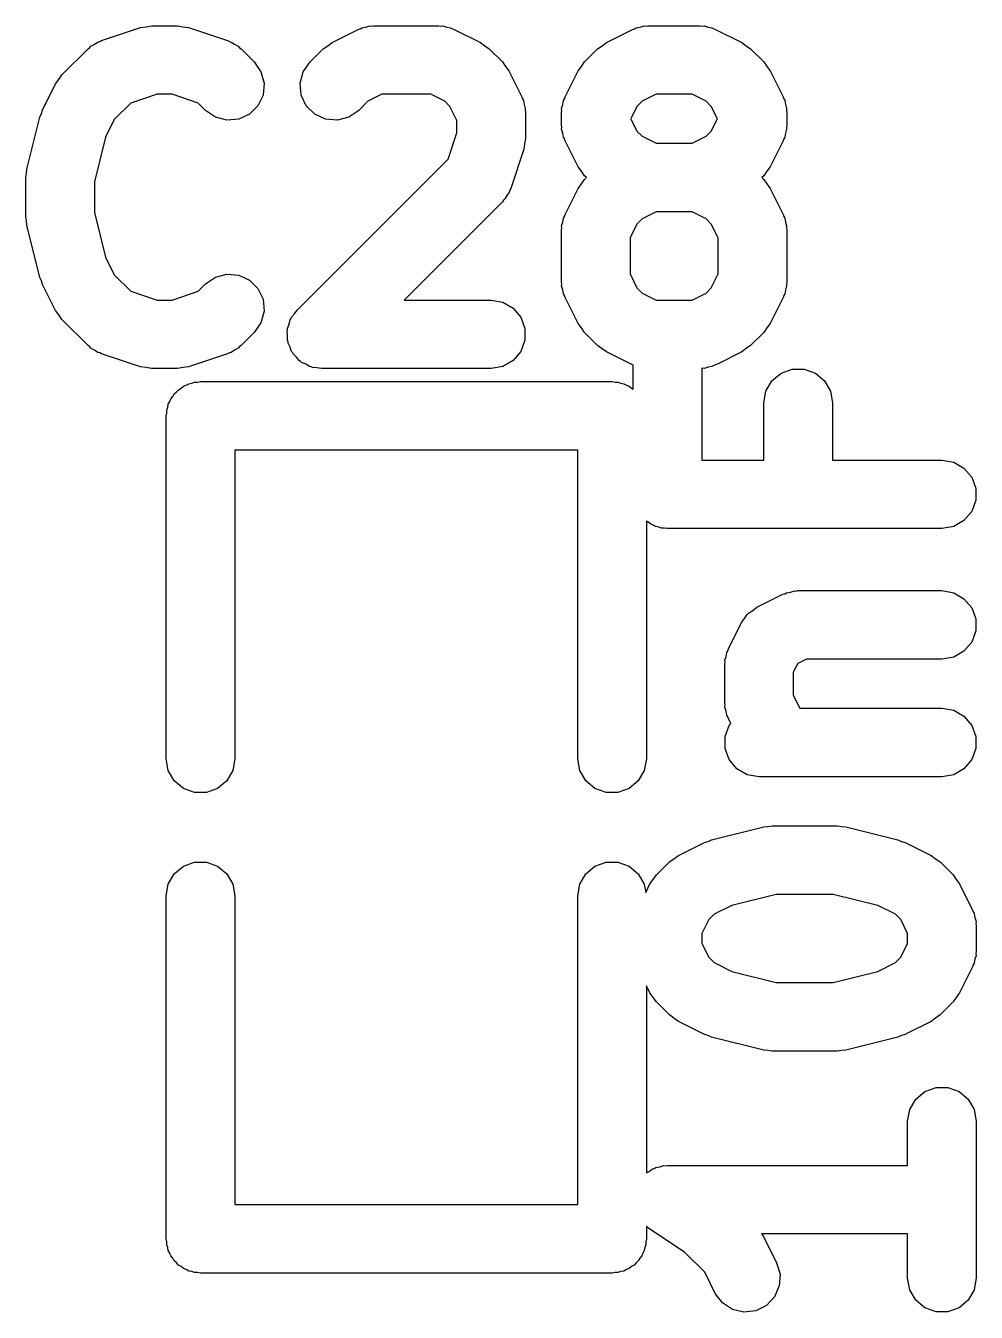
# Model space of a CAD drawing. Extents: x 51 to 137, y -158 to -25.
# Drawn here: x 87.814 to 89.574, y -50.819 to -48.437 of the extents above; entities that cross this region are included whole.
import ezdxf

# ---------------------------------------------------------------- set-up
doc = ezdxf.new("R2010")
doc.units = 0
doc.header["$MEASUREMENT"] = 0
doc.layers.add('BLACK', color=7, linetype='CONTINUOUS')

msp = doc.modelspace()

# ---------------------------------------------------------------- linework, layer by layer
at = {"layer": 'Black'}
for p, q in [((87.9546, -48.464), (88.0272, -48.4398)), ((88.0272, -48.4398), (88.0373, -48.4383)), ((88.0373, -48.4383), (88.0473, -48.4365)), ((88.0473, -48.4365), (88.0957, -48.4365)), ((88.0957, -48.4365), (88.1057, -48.4383)), ((88.1057, -48.4383), (88.1157, -48.4398)), ((88.1157, -48.4398), (88.1883, -48.464)), ((88.4368, -48.4403), (88.4441, -48.439)), ((88.4441, -48.439), (88.4513, -48.4369)), ((88.4513, -48.4369), (88.4549, -48.4371)), ((88.4549, -48.4371), (88.4585, -48.4365)), ((88.4585, -48.4365), (88.5795, -48.4365)), ((88.5795, -48.4365), (88.5831, -48.4371)), ((88.5831, -48.4371), (88.5867, -48.4369)), ((88.5867, -48.4369), (88.5939, -48.439)), ((88.5939, -48.439), (88.6012, -48.4403)), ((88.9448, -48.4403), (88.9521, -48.439)), ((88.9521, -48.439), (88.9593, -48.4369)), ((88.9593, -48.4369), (88.9629, -48.4371)), ((88.9629, -48.4371), (88.9665, -48.4365)), ((88.9665, -48.4365), (89.0633, -48.4365)), ((89.0633, -48.4365), (89.0669, -48.4371)), ((89.0669, -48.4371), (89.0705, -48.4369)), ((89.0705, -48.4369), (89.0777, -48.439)), ((89.0777, -48.439), (89.085, -48.4403)), ((87.9514, -48.4657), (87.9546, -48.464)), ((88.1883, -48.464), (88.1915, -48.4657)), ((88.3817, -48.4674), (88.4301, -48.4432)), ((88.4301, -48.4432), (88.4336, -48.4422)), ((88.4336, -48.4422), (88.4368, -48.4403)), ((88.6012, -48.4403), (88.6044, -48.4422)), ((88.6044, -48.4422), (88.6079, -48.4432)), ((88.6079, -48.4432), (88.6563, -48.4674)), ((88.8897, -48.4674), (88.9381, -48.4432)), ((88.9381, -48.4432), (88.9416, -48.4422)), ((88.9416, -48.4422), (88.9448, -48.4403)), ((89.085, -48.4403), (89.0882, -48.4422)), ((89.0882, -48.4422), (89.0917, -48.4432)), ((89.0917, -48.4432), (89.1401, -48.4674)), ((87.8814, -48.5277), (87.9298, -48.4793)), ((87.9298, -48.4793), (87.9328, -48.4772)), ((87.9328, -48.4772), (87.9352, -48.4745)), ((87.9352, -48.4745), (87.9418, -48.4709)), ((87.9418, -48.4709), (87.9479, -48.4667)), ((87.9479, -48.4667), (87.9514, -48.4657)), ((88.1915, -48.4657), (88.1951, -48.4667)), ((88.1951, -48.4667), (88.2012, -48.4709)), ((88.2012, -48.4709), (88.2077, -48.4745)), ((88.2077, -48.4745), (88.2101, -48.4772)), ((88.2101, -48.4772), (88.2131, -48.4793)), ((88.2131, -48.4793), (88.2373, -48.5035)), ((88.3411, -48.5035), (88.3652, -48.4793)), ((88.3652, -48.4793), (88.3736, -48.4735)), ((88.3736, -48.4735), (88.3817, -48.4674)), ((88.6563, -48.4674), (88.6644, -48.4735)), ((88.6644, -48.4735), (88.6728, -48.4793)), ((88.6728, -48.4793), (88.6969, -48.5035)), ((88.8491, -48.5035), (88.8732, -48.4793)), ((88.8732, -48.4793), (88.8816, -48.4735)), ((88.8816, -48.4735), (88.8897, -48.4674)), ((89.1401, -48.4674), (89.1482, -48.4735)), ((89.1482, -48.4735), (89.1566, -48.4793)), ((89.1566, -48.4793), (89.1808, -48.5035)), ((88.2373, -48.5035), (88.25, -48.5216)), ((88.3284, -48.5216), (88.3411, -48.5035)), ((88.6969, -48.5035), (88.7028, -48.5118)), ((88.8432, -48.5118), (88.8491, -48.5035)), ((89.1808, -48.5035), (89.1866, -48.5118)), ((87.8756, -48.536), (87.8814, -48.5277)), ((88.25, -48.5216), (88.2557, -48.5429)), ((88.3227, -48.5429), (88.3284, -48.5216)), ((88.7028, -48.5118), (88.7088, -48.52)), ((88.7088, -48.52), (88.733, -48.5684)), ((88.813, -48.5684), (88.8372, -48.52)), ((88.8372, -48.52), (88.8432, -48.5118)), ((89.1866, -48.5118), (89.1927, -48.52)), ((89.1927, -48.52), (89.2168, -48.5684)), ((87.8453, -48.5926), (87.8695, -48.5442)), ((87.8695, -48.5442), (87.8756, -48.536)), ((88.2557, -48.5429), (88.2538, -48.5648)), ((88.3246, -48.5648), (88.3227, -48.5429)), ((88.009, -48.5797), (87.9785, -48.6102)), ((88.0576, -48.5635), (88.009, -48.5797)), ((88.0854, -48.5635), (88.0576, -48.5635)), ((88.1339, -48.5797), (88.0854, -48.5635)), ((88.1475, -48.5933), (88.1339, -48.5797)), ((88.2538, -48.5648), (88.2444, -48.5848)), ((88.3339, -48.5848), (88.3246, -48.5648)), ((88.4478, -48.5764), (88.4309, -48.5933)), ((88.4735, -48.5635), (88.4478, -48.5764)), ((88.5645, -48.5635), (88.4735, -48.5635)), ((88.5902, -48.5764), (88.5645, -48.5635)), ((88.5999, -48.586), (88.5902, -48.5764)), ((88.733, -48.5684), (88.7341, -48.5719)), ((88.7341, -48.5719), (88.7359, -48.5751)), ((88.7359, -48.5751), (88.7372, -48.5824)), ((88.7372, -48.5824), (88.7393, -48.5895)), ((88.8067, -48.5895), (88.8088, -48.5824)), ((88.8088, -48.5824), (88.8101, -48.5751)), ((88.8101, -48.5751), (88.8119, -48.5719)), ((88.8119, -48.5719), (88.813, -48.5684)), ((88.9558, -48.5764), (88.9461, -48.586)), ((88.9815, -48.5635), (88.9558, -48.5764)), ((89.0483, -48.5635), (88.9815, -48.5635)), ((89.0741, -48.5764), (89.0483, -48.5635)), ((89.0837, -48.586), (89.0741, -48.5764)), ((89.2168, -48.5684), (89.2179, -48.5719)), ((89.2179, -48.5719), (89.2197, -48.5751)), ((89.2197, -48.5751), (89.221, -48.5824)), ((89.221, -48.5824), (89.2231, -48.5895)), ((87.8163, -48.7023), (87.8405, -48.6056)), ((87.8405, -48.6056), (87.8434, -48.5992)), ((87.8434, -48.5992), (87.8453, -48.5926)), ((88.1656, -48.6059), (88.1475, -48.5933)), ((88.1869, -48.6116), (88.1656, -48.6059)), ((88.2288, -48.6004), (88.2089, -48.6097)), ((88.2444, -48.5848), (88.2288, -48.6004)), ((88.3495, -48.6004), (88.3339, -48.5848)), ((88.3695, -48.6097), (88.3495, -48.6004)), ((88.4128, -48.6059), (88.3915, -48.6116)), ((88.4309, -48.5933), (88.4128, -48.6059)), ((88.6127, -48.6118), (88.5999, -48.586)), ((88.7393, -48.5895), (88.7391, -48.5932)), ((88.7391, -48.5932), (88.7397, -48.5968)), ((88.7397, -48.5968), (88.7397, -48.6452)), ((88.8063, -48.5968), (88.8069, -48.5932)), ((88.8063, -48.621), (88.8063, -48.5968)), ((88.8069, -48.5932), (88.8067, -48.5895)), ((88.9461, -48.586), (88.9347, -48.6089)), ((89.0951, -48.6089), (89.0837, -48.586)), ((89.2231, -48.5895), (89.2229, -48.5932)), ((89.2229, -48.5932), (89.2235, -48.5968)), ((89.2235, -48.5968), (89.2235, -48.621)), ((87.9785, -48.6102), (87.9621, -48.6431)), ((88.2089, -48.6097), (88.1869, -48.6116)), ((88.3915, -48.6116), (88.3695, -48.6097)), ((88.6127, -48.6348), (88.6127, -48.6118)), ((88.8069, -48.6246), (88.8063, -48.621)), ((88.8067, -48.6282), (88.8069, -48.6246)), ((88.8088, -48.6354), (88.8067, -48.6282)), ((88.9347, -48.6089), (88.9461, -48.6317)), ((89.0837, -48.6317), (89.0951, -48.6089)), ((89.2231, -48.6282), (89.221, -48.6354)), ((89.2235, -48.621), (89.2229, -48.6246)), ((89.2229, -48.6246), (89.2231, -48.6282)), ((87.9621, -48.6431), (87.9415, -48.7255)), ((88.5965, -48.6834), (88.6127, -48.6348)), ((88.7397, -48.6452), (88.738, -48.6552)), ((88.8101, -48.6427), (88.8088, -48.6354)), ((88.8119, -48.6458), (88.8101, -48.6427)), ((88.813, -48.6494), (88.8119, -48.6458)), ((88.8372, -48.6977), (88.813, -48.6494)), ((88.9461, -48.6317), (88.9558, -48.6413)), ((88.9558, -48.6413), (88.9815, -48.6542)), ((88.9815, -48.6542), (89.0483, -48.6542)), ((89.0483, -48.6542), (89.0741, -48.6413)), ((89.0741, -48.6413), (89.0837, -48.6317)), ((89.2168, -48.6494), (89.1927, -48.6977)), ((89.2179, -48.6458), (89.2168, -48.6494)), ((89.2197, -48.6427), (89.2179, -48.6458)), ((89.221, -48.6354), (89.2197, -48.6427)), ((88.7365, -48.6652), (88.7123, -48.7378)), ((88.738, -48.6552), (88.7365, -48.6652)), ((87.8158, -48.7101), (87.8163, -48.7023)), ((88.3169, -48.9631), (88.5965, -48.6834)), ((88.8432, -48.7059), (88.8372, -48.6977)), ((89.1927, -48.6977), (89.1866, -48.7059)), ((87.8145, -48.7177), (87.8158, -48.7101)), ((87.8145, -48.7903), (87.8145, -48.7177)), ((87.9415, -48.7255), (87.9415, -48.7825)), ((88.8491, -48.7142), (88.8432, -48.7059)), ((88.8432, -48.7295), (88.8491, -48.7212)), ((88.8525, -48.7177), (88.8491, -48.7142)), ((88.8491, -48.7212), (88.8525, -48.7177)), ((89.1808, -48.7142), (89.1773, -48.7177)), ((89.1773, -48.7177), (89.1808, -48.7212)), ((89.1866, -48.7059), (89.1808, -48.7142)), ((89.1808, -48.7212), (89.1866, -48.7295)), ((88.7096, -48.7446), (88.7053, -48.7507)), ((88.7105, -48.741), (88.7096, -48.7446)), ((88.7123, -48.7378), (88.7105, -48.741)), ((88.813, -48.7861), (88.8372, -48.7377)), ((88.8372, -48.7377), (88.8432, -48.7295)), ((89.1866, -48.7295), (89.1927, -48.7377)), ((89.1927, -48.7377), (89.2168, -48.7861)), ((88.6969, -48.7626), (88.5151, -48.9445)), ((88.699, -48.7596), (88.6969, -48.7626)), ((88.7018, -48.7572), (88.699, -48.7596)), ((88.7053, -48.7507), (88.7018, -48.7572)), ((87.8158, -48.7979), (87.8145, -48.7903)), ((87.9415, -48.7825), (87.9621, -48.8649)), ((88.8088, -48.8001), (88.8101, -48.7928)), ((88.8101, -48.7928), (88.8119, -48.7896)), ((88.8119, -48.7896), (88.813, -48.7861)), ((88.9558, -48.7941), (88.9461, -48.8037)), ((88.9815, -48.7812), (88.9558, -48.7941)), ((89.0483, -48.7812), (88.9815, -48.7812)), ((89.0741, -48.7941), (89.0483, -48.7812)), ((89.0837, -48.8037), (89.0741, -48.7941)), ((89.2168, -48.7861), (89.2179, -48.7896)), ((89.2179, -48.7896), (89.2197, -48.7928)), ((89.2197, -48.7928), (89.221, -48.8001)), ((87.8163, -48.8057), (87.8158, -48.7979)), ((87.8405, -48.9025), (87.8163, -48.8057)), ((88.8063, -48.8145), (88.8069, -48.8109)), ((88.8063, -48.9112), (88.8063, -48.8145)), ((88.8067, -48.8072), (88.8088, -48.8001)), ((88.8069, -48.8109), (88.8067, -48.8072)), ((88.9461, -48.8037), (88.9333, -48.8295)), ((89.0951, -48.8266), (89.0837, -48.8037)), ((89.221, -48.8001), (89.2231, -48.8072)), ((89.2231, -48.8072), (89.2229, -48.8109)), ((89.2229, -48.8109), (89.2235, -48.8145)), ((89.2235, -48.8145), (89.2235, -48.9112)), ((88.9333, -48.8295), (88.9333, -48.8963)), ((89.0965, -48.8295), (89.0951, -48.8266)), ((89.0965, -48.8963), (89.0965, -48.8295)), ((87.9621, -48.8649), (87.9785, -48.8978)), ((87.8434, -48.9088), (87.8405, -48.9025)), ((87.8453, -48.9155), (87.8434, -48.9088)), ((87.8695, -48.9638), (87.8453, -48.9155)), ((87.9785, -48.8978), (88.009, -48.9283)), ((88.1339, -48.9283), (88.1475, -48.9147)), ((88.1475, -48.9147), (88.1656, -48.9021)), ((88.1656, -48.9021), (88.1869, -48.8964)), ((88.1869, -48.8964), (88.2089, -48.8983)), ((88.2089, -48.8983), (88.2288, -48.9076)), ((88.2288, -48.9076), (88.2444, -48.9232)), ((88.8069, -48.9149), (88.8063, -48.9112)), ((88.8067, -48.9185), (88.8069, -48.9149)), ((88.9333, -48.8963), (88.9461, -48.922)), ((89.0837, -48.922), (89.0965, -48.8963)), ((89.2235, -48.9112), (89.2229, -48.9149)), ((89.2229, -48.9149), (89.2231, -48.9185)), ((88.009, -48.9283), (88.0576, -48.9445)), ((88.0854, -48.9445), (88.1339, -48.9283)), ((88.2444, -48.9232), (88.2538, -48.9432)), ((88.8088, -48.9256), (88.8067, -48.9185)), ((88.8101, -48.933), (88.8088, -48.9256)), ((88.8119, -48.9361), (88.8101, -48.933)), ((88.813, -48.9396), (88.8119, -48.9361)), ((88.8372, -48.988), (88.813, -48.9396)), ((88.9461, -48.922), (88.9558, -48.9316)), ((88.9558, -48.9316), (88.9815, -48.9445)), ((89.0483, -48.9445), (89.0741, -48.9316)), ((89.0741, -48.9316), (89.0837, -48.922)), ((89.2168, -48.9396), (89.1927, -48.988)), ((89.2179, -48.9361), (89.2168, -48.9396)), ((89.2197, -48.933), (89.2179, -48.9361)), ((89.221, -48.9256), (89.2197, -48.933)), ((89.2231, -48.9185), (89.221, -48.9256)), ((87.8756, -48.972), (87.8695, -48.9638)), ((88.0576, -48.9445), (88.0854, -48.9445)), ((88.2538, -48.9432), (88.2557, -48.9652)), ((88.3121, -48.9699), (88.3169, -48.9631)), ((88.5151, -48.9445), (88.6762, -48.9445)), ((88.6762, -48.9445), (88.698, -48.9483)), ((88.698, -48.9483), (88.7171, -48.9594)), ((88.7171, -48.9594), (88.7312, -48.9763)), ((88.9815, -48.9445), (89.0483, -48.9445)), ((87.8814, -48.9803), (87.8756, -48.972)), ((87.9298, -49.0287), (87.8814, -48.9803)), ((88.25, -48.9865), (88.2373, -49.0045)), ((88.2557, -48.9652), (88.25, -48.9865)), ((88.3021, -48.9892), (88.3042, -48.9812)), ((88.3042, -48.9812), (88.3058, -48.9789)), ((88.3058, -48.9789), (88.3068, -48.9763)), ((88.3068, -48.9763), (88.3121, -48.9699)), ((88.7312, -48.9763), (88.7388, -48.997)), ((88.8432, -48.9962), (88.8372, -48.988)), ((89.1927, -48.988), (89.1866, -48.9962)), ((88.2373, -49.0045), (88.2131, -49.0287)), ((88.2985, -49.0025), (88.2992, -48.9998)), ((88.2992, -49.0107), (88.2985, -49.0025)), ((88.2992, -48.997), (88.3021, -48.9892)), ((88.2992, -48.9998), (88.2992, -48.997)), ((88.2992, -49.019), (88.2992, -49.0107)), ((88.7388, -48.997), (88.7388, -49.019)), ((88.8491, -49.0045), (88.8432, -48.9962)), ((88.8732, -49.0287), (88.8491, -49.0045)), ((89.1808, -49.0045), (89.1566, -49.0287)), ((89.1866, -48.9962), (89.1808, -49.0045)), ((87.9328, -49.0308), (87.9298, -49.0287)), ((87.9352, -49.0336), (87.9328, -49.0308)), ((87.9418, -49.0371), (87.9352, -49.0336)), ((88.2077, -49.0336), (88.2012, -49.0371)), ((88.2101, -49.0308), (88.2077, -49.0336)), ((88.2131, -49.0287), (88.2101, -49.0308)), ((88.3002, -49.0217), (88.2992, -49.019)), ((88.3004, -49.0244), (88.3002, -49.0217)), ((88.3039, -49.032), (88.3004, -49.0244)), ((88.3068, -49.0398), (88.3039, -49.032)), ((88.7388, -49.019), (88.7312, -49.0398)), ((88.8816, -49.0346), (88.8732, -49.0287)), ((88.8897, -49.0406), (88.8816, -49.0346)), ((89.1482, -49.0345), (89.1401, -49.0406)), ((89.1566, -49.0287), (89.1482, -49.0345)), ((87.9479, -49.0414), (87.9418, -49.0371)), ((87.9514, -49.0423), (87.9479, -49.0414)), ((87.9546, -49.0441), (87.9514, -49.0423)), ((88.0272, -49.0683), (87.9546, -49.0441)), ((88.1883, -49.0441), (88.1157, -49.0683)), ((88.1915, -49.0423), (88.1883, -49.0441)), ((88.1951, -49.0414), (88.1915, -49.0423)), ((88.2012, -49.0371), (88.1951, -49.0414)), ((88.3086, -49.0419), (88.3068, -49.0398)), ((88.3097, -49.0444), (88.3086, -49.0419)), ((88.3156, -49.0503), (88.3097, -49.0444)), ((88.3209, -49.0567), (88.3156, -49.0503)), ((88.3234, -49.0581), (88.3209, -49.0567)), ((88.3253, -49.06), (88.3234, -49.0581)), ((88.7171, -49.0567), (88.698, -49.0677)), ((88.7312, -49.0398), (88.7171, -49.0567)), ((88.9381, -49.0648), (88.8897, -49.0406)), ((89.1401, -49.0406), (89.0965, -49.0624)), ((88.0373, -49.0697), (88.0272, -49.0683)), ((88.0473, -49.0715), (88.0373, -49.0697)), ((88.0957, -49.0715), (88.0473, -49.0715)), ((88.1057, -49.0697), (88.0957, -49.0715)), ((88.1157, -49.0683), (88.1057, -49.0697)), ((88.3329, -49.0635), (88.3253, -49.06)), ((88.34, -49.0677), (88.3329, -49.0635)), ((88.3428, -49.0682), (88.34, -49.0677)), ((88.3453, -49.0693), (88.3428, -49.0682)), ((88.3536, -49.0701), (88.3453, -49.0693)), ((88.3618, -49.0715), (88.3536, -49.0701)), ((88.6762, -49.0715), (88.3618, -49.0715)), ((88.698, -49.0677), (88.6762, -49.0715)), ((88.9393, -49.0652), (88.9381, -49.0648)), ((88.9393, -49.1097), (88.9393, -49.0652)), ((89.0669, -49.0709), (89.0663, -49.071)), ((89.0663, -49.071), (89.0663, -49.2408)), ((89.0705, -49.0711), (89.0669, -49.0709)), ((89.0777, -49.069), (89.0705, -49.0711)), ((89.085, -49.0677), (89.0777, -49.069)), ((89.0882, -49.0658), (89.085, -49.0677)), ((89.0917, -49.0648), (89.0882, -49.0658)), ((89.0965, -49.0624), (89.0917, -49.0648)), ((89.1961, -49.0942), (89.213, -49.08)), ((89.213, -49.08), (89.2337, -49.0725)), ((89.2337, -49.0725), (89.2557, -49.0725)), ((89.2557, -49.0725), (89.2765, -49.08)), ((89.2765, -49.08), (89.2934, -49.0942)), ((88.102, -49.1078), (88.1063, -49.1042)), ((88.1063, -49.1042), (88.1115, -49.1023)), ((88.1115, -49.1023), (88.1163, -49.0995)), ((88.1163, -49.0995), (88.1217, -49.0986)), ((88.1217, -49.0986), (88.127, -49.0967)), ((88.127, -49.0967), (88.1325, -49.0967)), ((88.1325, -49.0967), (88.138, -49.0957)), ((88.138, -49.0957), (88.9, -49.0957)), ((88.9, -49.0957), (88.9055, -49.0967)), ((88.9055, -49.0967), (88.911, -49.0967)), ((88.911, -49.0967), (88.9162, -49.0986)), ((88.9162, -49.0986), (88.9217, -49.0995)), ((88.9217, -49.0995), (88.9265, -49.1023)), ((88.9265, -49.1023), (88.9317, -49.1042)), ((88.9317, -49.1042), (88.936, -49.1078)), ((89.185, -49.1133), (89.1961, -49.0942)), ((89.2934, -49.0942), (89.3044, -49.1133)), ((88.0811, -49.1327), (88.083, -49.1274)), ((88.083, -49.1274), (88.0866, -49.1232)), ((88.0866, -49.1232), (88.0894, -49.1184)), ((88.0894, -49.1184), (88.0936, -49.1148)), ((88.0936, -49.1148), (88.0972, -49.1106)), ((88.0972, -49.1106), (88.102, -49.1078)), ((88.936, -49.1078), (88.9393, -49.1097)), ((89.1812, -49.135), (89.185, -49.1133)), ((89.3044, -49.1133), (89.3082, -49.135)), ((88.0745, -49.1592), (88.0755, -49.1537)), ((88.0755, -49.1482), (88.0774, -49.1429)), ((88.0755, -49.1537), (88.0755, -49.1482)), ((88.0774, -49.1429), (88.0783, -49.1375)), ((88.0783, -49.1375), (88.0811, -49.1327)), ((89.1812, -49.2408), (89.1812, -49.135)), ((89.3082, -49.135), (89.3082, -49.2408)), ((88.0745, -49.7942), (88.0745, -49.1592)), ((88.8365, -49.2227), (88.2015, -49.2227)), ((88.2015, -49.2227), (88.2015, -49.7942)), ((88.8365, -49.7942), (88.8365, -49.2227)), ((89.0663, -49.2408), (89.1812, -49.2408)), ((89.3082, -49.2408), (89.5108, -49.2408)), ((89.5108, -49.2408), (89.5325, -49.2447)), ((89.5325, -49.2447), (89.5516, -49.2557)), ((89.5516, -49.2557), (89.5658, -49.2726)), ((89.5658, -49.2726), (89.5733, -49.2933)), ((89.5733, -49.2933), (89.5733, -49.3154)), ((89.5733, -49.3154), (89.5658, -49.3361)), ((89.5658, -49.3361), (89.5516, -49.353)), ((88.9668, -49.3558), (88.9635, -49.3539)), ((88.9635, -49.3539), (88.9635, -49.7942)), ((88.9711, -49.3593), (88.9668, -49.3558)), ((88.9763, -49.3612), (88.9711, -49.3593)), ((88.9811, -49.364), (88.9763, -49.3612)), ((88.9866, -49.365), (88.9811, -49.364)), ((88.9918, -49.3669), (88.9866, -49.365)), ((88.9973, -49.3669), (88.9918, -49.3669)), ((89.0028, -49.3678), (88.9973, -49.3669)), ((89.5108, -49.3678), (89.0028, -49.3678)), ((89.5325, -49.364), (89.5108, -49.3678)), ((89.5516, -49.353), (89.5325, -49.364)), ((89.2163, -49.4895), (89.2198, -49.4884)), ((89.2198, -49.4884), (89.223, -49.4866)), ((89.223, -49.4866), (89.2303, -49.4853)), ((89.2303, -49.4853), (89.2375, -49.4832)), ((89.2375, -49.4832), (89.2411, -49.4834)), ((89.2411, -49.4834), (89.2447, -49.4827)), ((89.2447, -49.4827), (89.5108, -49.4827)), ((89.5108, -49.4827), (89.5325, -49.4866)), ((89.5325, -49.4866), (89.5516, -49.4976)), ((89.1679, -49.5136), (89.2163, -49.4895)), ((89.5516, -49.4976), (89.5658, -49.5145)), ((89.1395, -49.542), (89.1451, -49.5346)), ((89.1451, -49.5346), (89.1502, -49.5268)), ((89.1502, -49.5268), (89.1516, -49.5257)), ((89.1516, -49.5257), (89.1527, -49.5243)), ((89.1527, -49.5243), (89.1604, -49.5192)), ((89.1604, -49.5192), (89.1679, -49.5136)), ((89.5658, -49.5145), (89.5733, -49.5352)), ((89.5733, -49.5352), (89.5733, -49.5573)), ((89.1153, -49.5904), (89.1395, -49.542)), ((89.5733, -49.5573), (89.5658, -49.578)), ((89.5658, -49.578), (89.5516, -49.5949)), ((89.1091, -49.6116), (89.1112, -49.6044)), ((89.1112, -49.6044), (89.1125, -49.5971)), ((89.1125, -49.5971), (89.1143, -49.5939)), ((89.1143, -49.5939), (89.1153, -49.5904)), ((89.5325, -49.6059), (89.5108, -49.6097)), ((89.5516, -49.5949), (89.5325, -49.6059)), ((89.1086, -49.6188), (89.1093, -49.6152)), ((89.1086, -49.6914), (89.1086, -49.6188)), ((89.1093, -49.6152), (89.1091, -49.6116)), ((89.2437, -49.6178), (89.2356, -49.6338)), ((89.2597, -49.6097), (89.2437, -49.6178)), ((89.5108, -49.6097), (89.2597, -49.6097)), ((89.2356, -49.6338), (89.2356, -49.6764)), ((89.2356, -49.6764), (89.2477, -49.7005)), ((89.1093, -49.695), (89.1086, -49.6914)), ((89.1091, -49.6987), (89.1093, -49.695)), ((89.1112, -49.7058), (89.1091, -49.6987)), ((89.2477, -49.7005), (89.5108, -49.7005)), ((89.5108, -49.7005), (89.5325, -49.7043)), ((89.1125, -49.7131), (89.1112, -49.7058)), ((89.1143, -49.7163), (89.1125, -49.7131)), ((89.1153, -49.7198), (89.1143, -49.7163)), ((89.1199, -49.7289), (89.1153, -49.7198)), ((89.5325, -49.7043), (89.5516, -49.7153)), ((89.5516, -49.7153), (89.5658, -49.7322)), ((89.1096, -49.7529), (89.1171, -49.7322)), ((89.1171, -49.7322), (89.1199, -49.7289)), ((89.5658, -49.7322), (89.5733, -49.7529)), ((89.1096, -49.775), (89.1096, -49.7529)), ((89.5733, -49.7529), (89.5733, -49.775)), ((88.0783, -49.8159), (88.0745, -49.7942)), ((88.2015, -49.7942), (88.1977, -49.8159)), ((88.8403, -49.8159), (88.8365, -49.7942)), ((88.9635, -49.7942), (88.9597, -49.8159)), ((89.1171, -49.7957), (89.1096, -49.775)), ((89.1313, -49.8126), (89.1171, -49.7957)), ((89.5658, -49.7957), (89.5516, -49.8126)), ((89.5733, -49.775), (89.5658, -49.7957)), ((88.0894, -49.835), (88.0783, -49.8159)), ((88.1977, -49.8159), (88.1866, -49.835)), ((88.8514, -49.835), (88.8403, -49.8159)), ((88.9597, -49.8159), (88.9486, -49.835)), ((89.1504, -49.8236), (89.1313, -49.8126)), ((89.5516, -49.8126), (89.5325, -49.8236)), ((88.1063, -49.8492), (88.0894, -49.835)), ((88.1866, -49.835), (88.1697, -49.8492)), ((88.8682, -49.8492), (88.8514, -49.835)), ((88.9486, -49.835), (88.9317, -49.8492)), ((89.1721, -49.8275), (89.1504, -49.8236)), ((89.5108, -49.8275), (89.1721, -49.8275)), ((89.5325, -49.8236), (89.5108, -49.8275)), ((88.127, -49.8567), (88.1063, -49.8492)), ((88.149, -49.8567), (88.127, -49.8567)), ((88.1697, -49.8492), (88.149, -49.8567)), ((88.889, -49.8567), (88.8682, -49.8492)), ((88.911, -49.8567), (88.889, -49.8567)), ((88.9317, -49.8492), (88.911, -49.8567)), ((89.0842, -49.9443), (89.1809, -49.9201)), ((89.1809, -49.9201), (89.1887, -49.9195)), ((89.1887, -49.9195), (89.1963, -49.9182)), ((89.1963, -49.9182), (89.3173, -49.9182)), ((89.3173, -49.9182), (89.3249, -49.9195)), ((89.3249, -49.9195), (89.3327, -49.9201)), ((89.3327, -49.9201), (89.4294, -49.9443)), ((89.0228, -49.9733), (89.0712, -49.9491)), ((89.0712, -49.9491), (89.0778, -49.9471)), ((89.0778, -49.9471), (89.0842, -49.9443)), ((89.4294, -49.9443), (89.4358, -49.9471)), ((89.4358, -49.9471), (89.4424, -49.9491)), ((89.4424, -49.9491), (89.4908, -49.9733)), ((88.1063, -49.9932), (88.127, -49.9857)), ((88.127, -49.9857), (88.149, -49.9857)), ((88.149, -49.9857), (88.1697, -49.9932)), ((88.8682, -49.9932), (88.889, -49.9857)), ((88.889, -49.9857), (88.911, -49.9857)), ((88.911, -49.9857), (88.9317, -49.9932)), ((88.9821, -50.0093), (89.0063, -49.9852)), ((89.0063, -49.9852), (89.0146, -49.9793)), ((89.0146, -49.9793), (89.0228, -49.9733)), ((89.4908, -49.9733), (89.499, -49.9793)), ((89.499, -49.9793), (89.5073, -49.9852)), ((89.5073, -49.9852), (89.5315, -50.0093)), ((88.0783, -50.0265), (88.0894, -50.0074)), ((88.0894, -50.0074), (88.1063, -49.9932)), ((88.1697, -49.9932), (88.1866, -50.0074)), ((88.1866, -50.0074), (88.1977, -50.0265)), ((88.8403, -50.0265), (88.8514, -50.0074)), ((88.8514, -50.0074), (88.8682, -49.9932)), ((88.9317, -49.9932), (88.9486, -50.0074)), ((88.9486, -50.0074), (88.9597, -50.0265)), ((88.9763, -50.0177), (88.9821, -50.0093)), ((89.5315, -50.0093), (89.5374, -50.0177)), ((88.0745, -50.0482), (88.0783, -50.0265)), ((88.1977, -50.0265), (88.2015, -50.0482)), ((88.8365, -50.0482), (88.8403, -50.0265)), ((88.9597, -50.0265), (88.9623, -50.0416)), ((88.9623, -50.0416), (88.9702, -50.0259)), ((88.9702, -50.0259), (88.9763, -50.0177)), ((89.5374, -50.0177), (89.5434, -50.0258)), ((89.5434, -50.0258), (89.5676, -50.0742)), ((88.0745, -50.6832), (88.0745, -50.0482)), ((88.2015, -50.0482), (88.2015, -50.6197)), ((88.8365, -50.6197), (88.8365, -50.0482)), ((89.2041, -50.0452), (89.1217, -50.0658)), ((89.3095, -50.0452), (89.2041, -50.0452)), ((89.3919, -50.0658), (89.3095, -50.0452)), ((89.0888, -50.0822), (89.0792, -50.0919)), ((89.1217, -50.0658), (89.0888, -50.0822)), ((89.4248, -50.0822), (89.3919, -50.0658)), ((89.4344, -50.0919), (89.4248, -50.0822)), ((89.5676, -50.0742), (89.5686, -50.0777)), ((89.5686, -50.0777), (89.5705, -50.0809)), ((89.5705, -50.0809), (89.5718, -50.0882)), ((89.0792, -50.0919), (89.0663, -50.1176)), ((89.4473, -50.1176), (89.4344, -50.0919)), ((89.5718, -50.0882), (89.5739, -50.0954)), ((89.5739, -50.0954), (89.5737, -50.099)), ((89.5737, -50.099), (89.5743, -50.1026)), ((89.5743, -50.1026), (89.5743, -50.151)), ((89.0663, -50.1176), (89.0663, -50.136)), ((89.4473, -50.136), (89.4473, -50.1176)), ((89.0663, -50.136), (89.0792, -50.1618)), ((89.4344, -50.1618), (89.4473, -50.136)), ((89.5743, -50.151), (89.5737, -50.1546)), ((89.5737, -50.1546), (89.5739, -50.1583)), ((89.0792, -50.1618), (89.0888, -50.1714)), ((89.0888, -50.1714), (89.1217, -50.1879)), ((89.3919, -50.1879), (89.4248, -50.1714)), ((89.4248, -50.1714), (89.4344, -50.1618)), ((89.5676, -50.1794), (89.5434, -50.2278)), ((89.5686, -50.1759), (89.5676, -50.1794)), ((89.5705, -50.1727), (89.5686, -50.1759)), ((89.5718, -50.1654), (89.5705, -50.1727)), ((89.5739, -50.1583), (89.5718, -50.1654)), ((89.1217, -50.1879), (89.2041, -50.2085)), ((89.3095, -50.2085), (89.3919, -50.1879)), ((88.9702, -50.2278), (88.9635, -50.2144)), ((88.9635, -50.2144), (88.9635, -50.5611)), ((89.2041, -50.2085), (89.3095, -50.2085)), ((88.9763, -50.236), (88.9702, -50.2278)), ((88.9821, -50.2443), (88.9763, -50.236)), ((89.0063, -50.2685), (88.9821, -50.2443)), ((89.5315, -50.2443), (89.5073, -50.2685)), ((89.5373, -50.236), (89.5315, -50.2443)), ((89.5434, -50.2278), (89.5373, -50.236)), ((89.0146, -50.2743), (89.0063, -50.2685)), ((89.0228, -50.2804), (89.0146, -50.2743)), ((89.499, -50.2743), (89.4908, -50.2804)), ((89.5073, -50.2685), (89.499, -50.2743)), ((89.0712, -50.3046), (89.0228, -50.2804)), ((89.4908, -50.2804), (89.4473, -50.3021)), ((89.0778, -50.3065), (89.0712, -50.3046)), ((89.0842, -50.3094), (89.0778, -50.3065)), ((89.1809, -50.3336), (89.0842, -50.3094)), ((89.4294, -50.3094), (89.3327, -50.3336)), ((89.4358, -50.3065), (89.4294, -50.3094)), ((89.4424, -50.3046), (89.4358, -50.3065)), ((89.4473, -50.3021), (89.4424, -50.3046)), ((89.1887, -50.3341), (89.1809, -50.3336)), ((89.1963, -50.3355), (89.1887, -50.3341)), ((89.3173, -50.3355), (89.1963, -50.3355)), ((89.3249, -50.3341), (89.3173, -50.3355)), ((89.3327, -50.3336), (89.3249, -50.3341)), ((89.4622, -50.4247), (89.4791, -50.4105)), ((89.4791, -50.4105), (89.4998, -50.403)), ((89.4998, -50.403), (89.5218, -50.403)), ((89.5218, -50.403), (89.5426, -50.4105)), ((89.5426, -50.4105), (89.5595, -50.4247)), ((89.4511, -50.4438), (89.4622, -50.4247)), ((89.5595, -50.4247), (89.5705, -50.4438)), ((89.4473, -50.4655), (89.4511, -50.4438)), ((89.4473, -50.5471), (89.4473, -50.4655)), ((89.5705, -50.4438), (89.5743, -50.4655)), ((89.5743, -50.4655), (89.5743, -50.7558)), ((88.9635, -50.5611), (88.9686, -50.5582)), ((88.9686, -50.5582), (88.9747, -50.5537)), ((88.9747, -50.5537), (88.978, -50.5527)), ((88.978, -50.5527), (88.9811, -50.551)), ((88.9811, -50.551), (88.9886, -50.5496)), ((88.9886, -50.5496), (88.9958, -50.5475)), ((88.9958, -50.5475), (88.9993, -50.5477)), ((88.9993, -50.5477), (89.0028, -50.5471)), ((89.0028, -50.5471), (89.4473, -50.5471)), ((88.2015, -50.6197), (88.8365, -50.6197)), ((88.965, -50.661), (88.9635, -50.6601)), ((88.9635, -50.6601), (88.9635, -50.6832)), ((88.9676, -50.6635), (88.965, -50.661)), ((89.0349, -50.7084), (88.9676, -50.6635)), ((89.4473, -50.6741), (89.1769, -50.6741)), ((89.1769, -50.6741), (89.1806, -50.679)), ((89.1806, -50.679), (89.2047, -50.7274)), ((89.4473, -50.7558), (89.4473, -50.6741)), ((88.0755, -50.6887), (88.0745, -50.6832)), ((88.0755, -50.6942), (88.0755, -50.6887)), ((88.0774, -50.6994), (88.0755, -50.6942)), ((88.0783, -50.7049), (88.0774, -50.6994)), ((88.9606, -50.6994), (88.9597, -50.7049)), ((88.9625, -50.6942), (88.9606, -50.6994)), ((88.9635, -50.6832), (88.9625, -50.6887)), ((88.9625, -50.6887), (88.9625, -50.6942)), ((88.0811, -50.7097), (88.0783, -50.7049)), ((88.083, -50.7149), (88.0811, -50.7097)), ((88.0866, -50.7192), (88.083, -50.7149)), ((88.0894, -50.724), (88.0866, -50.7192)), ((88.0936, -50.7276), (88.0894, -50.724)), ((88.0972, -50.7318), (88.0936, -50.7276)), ((88.9444, -50.7276), (88.9408, -50.7318)), ((88.9486, -50.724), (88.9444, -50.7276)), ((88.9514, -50.7192), (88.9486, -50.724)), ((88.955, -50.7149), (88.9514, -50.7192)), ((88.9569, -50.7097), (88.955, -50.7149)), ((88.9597, -50.7049), (88.9569, -50.7097)), ((89.0716, -50.745), (89.0349, -50.7084)), ((89.2047, -50.7274), (89.211, -50.7485)), ((88.102, -50.7346), (88.0972, -50.7318)), ((88.1063, -50.7382), (88.102, -50.7346)), ((88.1115, -50.7401), (88.1063, -50.7382)), ((88.1163, -50.7429), (88.1115, -50.7401)), ((88.1217, -50.7438), (88.1163, -50.7429)), ((88.127, -50.7457), (88.1217, -50.7438)), ((88.1325, -50.7457), (88.127, -50.7457)), ((88.138, -50.7467), (88.1325, -50.7457)), ((88.9, -50.7467), (88.138, -50.7467)), ((88.9055, -50.7457), (88.9, -50.7467)), ((88.911, -50.7457), (88.9055, -50.7457)), ((88.9162, -50.7438), (88.911, -50.7457)), ((88.9217, -50.7429), (88.9162, -50.7438)), ((88.9265, -50.7401), (88.9217, -50.7429)), ((88.9317, -50.7382), (88.9265, -50.7401)), ((88.936, -50.7346), (88.9317, -50.7382)), ((88.9408, -50.7318), (88.936, -50.7346)), ((89.0912, -50.7842), (89.0716, -50.745)), ((89.211, -50.7485), (89.2097, -50.7705)), ((89.2097, -50.7705), (89.2009, -50.7908)), ((89.4511, -50.7775), (89.4473, -50.7558)), ((89.5743, -50.7558), (89.5705, -50.7775)), ((89.1043, -50.8019), (89.0912, -50.7842)), ((89.2009, -50.7908), (89.1858, -50.8068)), ((89.4622, -50.7966), (89.4511, -50.7775)), ((89.4791, -50.8108), (89.4622, -50.7966)), ((89.5595, -50.7966), (89.5426, -50.8108)), ((89.5705, -50.7775), (89.5595, -50.7966)), ((89.1227, -50.814), (89.1043, -50.8019)), ((89.1441, -50.8192), (89.1227, -50.814)), ((89.1661, -50.8166), (89.1441, -50.8192)), ((89.1858, -50.8068), (89.1661, -50.8166)), ((89.4998, -50.8183), (89.4791, -50.8108)), ((89.5218, -50.8183), (89.4998, -50.8183)), ((89.5426, -50.8108), (89.5218, -50.8183))]:
    msp.add_line(p, q, dxfattribs=at)

doc.saveas('drawing.dxf')
